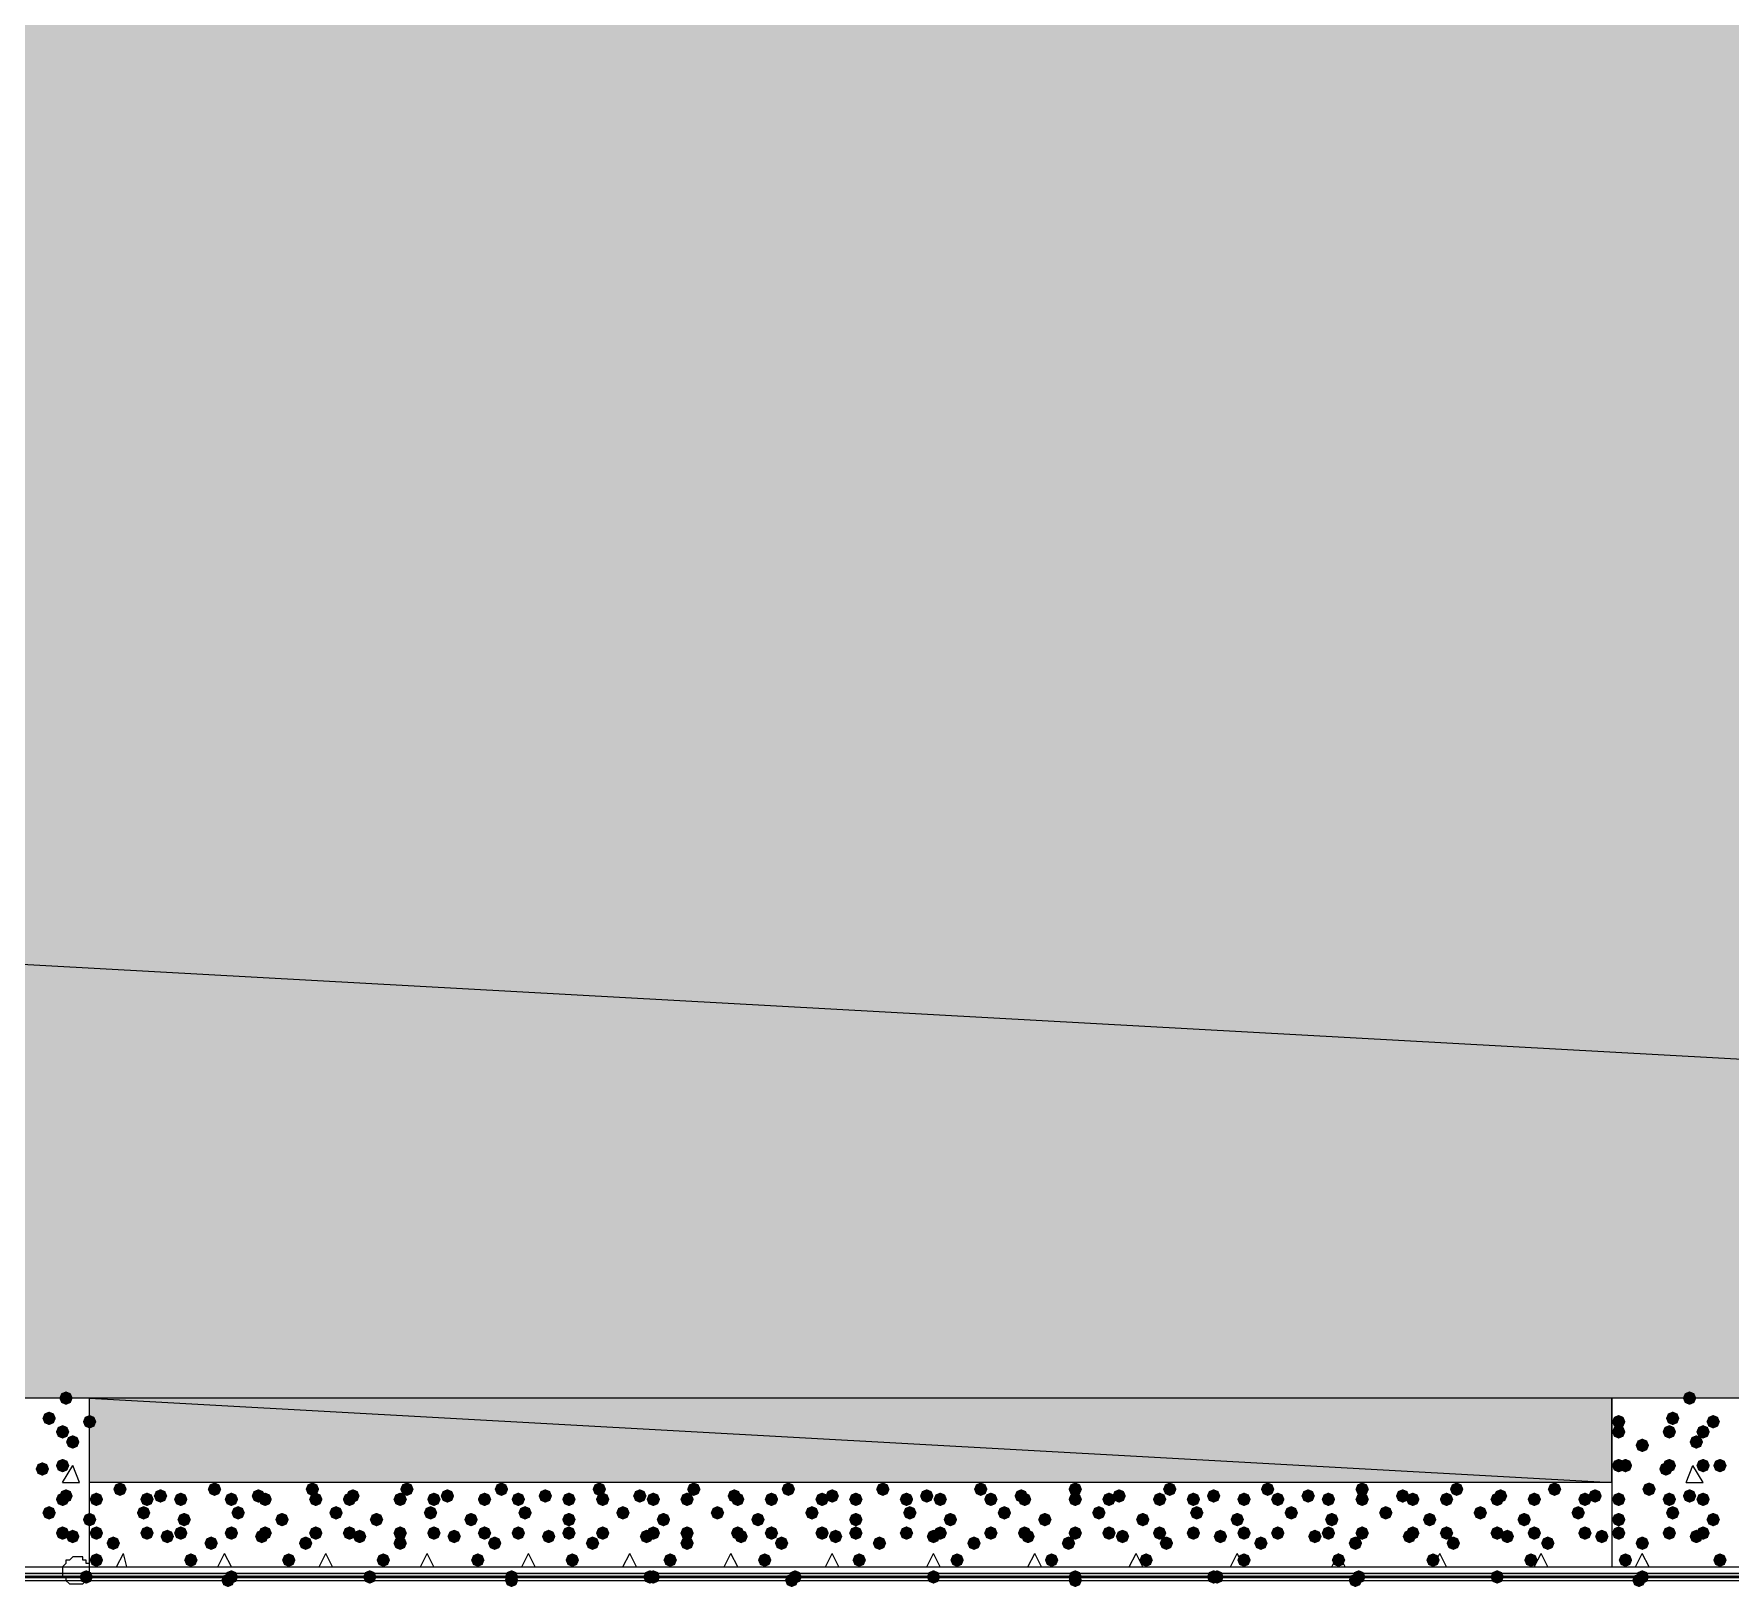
# Model space of a CAD drawing. Header units: millimetres. Extents: x 0 to 420, y 0 to 297.
# Drawn here: x 280.01 to 301.29, y 99.99 to 119.48 of the extents above; entities that cross this region are included whole.
import ezdxf

# ---------------------------------------------------------------- set-up
doc = ezdxf.new("R2010")
doc.units = ezdxf.units.MM
doc.layers.get('0').update_dxf_attribs({"linetype": 'CONTINUOUS'})

msp = doc.modelspace()

# ---------------------------------------------------------------- hatches: boundary and pattern name
at = {"true_color": 0x000008}
h = msp.add_hatch(color=0, dxfattribs=at)
h.paths.add_polyline_path([(378.544667, 121.454333), (32.469667, 121.454333), (378.544667, 102.362)], flags=0)
h.paths.add_polyline_path([(32.469667, 121.454333), (378.544667, 102.362), (32.469667, 102.362)], flags=0)
at = {"true_color": 0x000007}
for points in [[(280.500667, 102.362), (280.475796, 102.302204), (280.416, 102.277333), (280.356204, 102.302204), (280.331333, 102.362), (280.356204, 102.421796), (280.416, 102.446667), (280.475796, 102.421796)], [(300.863, 102.362), (300.838129, 102.302204), (300.778333, 102.277333), (300.718538, 102.302204), (300.693667, 102.362), (300.718537, 102.421796), (300.778333, 102.446667), (300.838129, 102.421796)], [(280.289, 102.108), (280.264129, 102.048204), (280.204333, 102.023333), (280.144538, 102.048204), (280.119667, 102.108), (280.144537, 102.167796), (280.204333, 102.192667), (280.264129, 102.167796)], [(280.797, 102.065667), (280.772129, 102.005871), (280.712333, 101.981), (280.652537, 102.005871), (280.627667, 102.065667), (280.652537, 102.125462), (280.712333, 102.150333), (280.772129, 102.125463)], [(299.974, 102.065667), (299.949129, 102.005871), (299.889333, 101.981), (299.829538, 102.005871), (299.804667, 102.065667), (299.829537, 102.125462), (299.889333, 102.150333), (299.949129, 102.125463)], [(300.651333, 102.108), (300.626463, 102.048204), (300.566667, 102.023333), (300.506871, 102.048204), (300.482, 102.108), (300.506871, 102.167796), (300.566667, 102.192667), (300.626462, 102.167796)], [(301.159333, 102.065667), (301.134462, 102.005871), (301.074667, 101.981), (301.014871, 102.005871), (300.99, 102.065667), (301.014871, 102.125462), (301.074667, 102.150333), (301.134462, 102.125463)], [(280.458333, 101.938667), (280.433463, 101.878871), (280.373667, 101.854), (280.313871, 101.878871), (280.289, 101.938667), (280.313871, 101.998462), (280.373667, 102.023333), (280.433462, 101.998463)], [(280.585333, 101.811667), (280.560462, 101.751871), (280.500667, 101.727), (280.440871, 101.751871), (280.416, 101.811667), (280.440871, 101.871462), (280.500667, 101.896333), (280.560462, 101.871463)], [(299.974, 101.938667), (299.949129, 101.878871), (299.889333, 101.854), (299.829538, 101.878871), (299.804667, 101.938667), (299.829537, 101.998462), (299.889333, 102.023333), (299.949129, 101.998463)], [(300.609, 101.938667), (300.584129, 101.878871), (300.524333, 101.854), (300.464538, 101.878871), (300.439667, 101.938667), (300.464537, 101.998462), (300.524333, 102.023333), (300.584129, 101.998463)], [(300.947667, 101.811667), (300.922796, 101.751871), (300.863, 101.727), (300.803204, 101.751871), (300.778333, 101.811667), (300.803204, 101.871462), (300.863, 101.896333), (300.922796, 101.871463)], [(301.032333, 101.938667), (301.007462, 101.878871), (300.947667, 101.854), (300.887871, 101.878871), (300.863, 101.938667), (300.887871, 101.998462), (300.947667, 102.023333), (301.007462, 101.998463)], [(300.270333, 101.769333), (300.245463, 101.709537), (300.185667, 101.684667), (300.125871, 101.709537), (300.101, 101.769333), (300.125871, 101.829129), (300.185667, 101.854), (300.245462, 101.829129)], [(280.204333, 101.473), (280.179463, 101.413204), (280.119667, 101.388333), (280.059871, 101.413204), (280.035, 101.473), (280.059871, 101.532796), (280.119667, 101.557667), (280.179462, 101.532796)], [(280.458333, 101.515333), (280.433463, 101.455537), (280.373667, 101.430667), (280.313871, 101.455537), (280.289, 101.515333), (280.313871, 101.575129), (280.373667, 101.6), (280.433462, 101.575129)], [(299.974, 101.515333), (299.949129, 101.455537), (299.889333, 101.430667), (299.829538, 101.455537), (299.804667, 101.515333), (299.829537, 101.575129), (299.889333, 101.6), (299.949129, 101.575129)], [(300.058667, 101.515333), (300.033796, 101.455537), (299.974, 101.430667), (299.914204, 101.455537), (299.889333, 101.515333), (299.914204, 101.575129), (299.974, 101.6), (300.033796, 101.575129)], [(300.566667, 101.473), (300.541796, 101.413204), (300.482, 101.388333), (300.422204, 101.413204), (300.397333, 101.473), (300.422204, 101.532796), (300.482, 101.557667), (300.541796, 101.532796)], [(300.609, 101.515333), (300.584129, 101.455537), (300.524333, 101.430667), (300.464538, 101.455537), (300.439667, 101.515333), (300.464537, 101.575129), (300.524333, 101.6), (300.584129, 101.575129)], [(301.032333, 101.515333), (301.007462, 101.455537), (300.947667, 101.430667), (300.887871, 101.455537), (300.863, 101.515333), (300.887871, 101.575129), (300.947667, 101.6), (301.007462, 101.575129)], [(301.244, 101.515333), (301.219129, 101.455537), (301.159333, 101.430667), (301.099538, 101.455537), (301.074667, 101.515333), (301.099537, 101.575129), (301.159333, 101.6), (301.219129, 101.575129)], [(300.355, 101.219), (300.330129, 101.159204), (300.270333, 101.134333), (300.210537, 101.159204), (300.185667, 101.219), (300.210537, 101.278796), (300.270333, 101.303667), (300.330129, 101.278796)], [(280.458333, 101.092), (280.433463, 101.032204), (280.373667, 101.007333), (280.313871, 101.032204), (280.289, 101.092), (280.313871, 101.151796), (280.373667, 101.176667), (280.433462, 101.151796)], [(280.500667, 101.134333), (280.475796, 101.074537), (280.416, 101.049667), (280.356204, 101.074537), (280.331333, 101.134333), (280.356204, 101.194129), (280.416, 101.219), (280.475796, 101.194129)], [(299.974, 101.092), (299.949129, 101.032204), (299.889333, 101.007333), (299.829538, 101.032204), (299.804667, 101.092), (299.829537, 101.151796), (299.889333, 101.176667), (299.949129, 101.151796)], [(300.609, 101.092), (300.584129, 101.032204), (300.524333, 101.007333), (300.464538, 101.032204), (300.439667, 101.092), (300.464537, 101.151796), (300.524333, 101.176667), (300.584129, 101.151796)], [(300.863, 101.134333), (300.838129, 101.074537), (300.778333, 101.049667), (300.718538, 101.074537), (300.693667, 101.134333), (300.718537, 101.194129), (300.778333, 101.219), (300.838129, 101.194129)], [(301.032333, 101.092), (301.007462, 101.032204), (300.947667, 101.007333), (300.887871, 101.032204), (300.863, 101.092), (300.887871, 101.151796), (300.947667, 101.176667), (301.007462, 101.151796)], [(280.289, 100.922667), (280.264129, 100.862871), (280.204333, 100.838), (280.144538, 100.862871), (280.119667, 100.922667), (280.144537, 100.982462), (280.204333, 101.007333), (280.264129, 100.982463)], [(280.797, 100.838), (280.772129, 100.778204), (280.712333, 100.753333), (280.652537, 100.778204), (280.627667, 100.838), (280.652537, 100.897796), (280.712333, 100.922667), (280.772129, 100.897796)], [(299.974, 100.838), (299.949129, 100.778204), (299.889333, 100.753333), (299.829538, 100.778204), (299.804667, 100.838), (299.829537, 100.897796), (299.889333, 100.922667), (299.949129, 100.897796)], [(300.651333, 100.922667), (300.626463, 100.862871), (300.566667, 100.838), (300.506871, 100.862871), (300.482, 100.922667), (300.506871, 100.982462), (300.566667, 101.007333), (300.626462, 100.982463)], [(301.159333, 100.838), (301.134462, 100.778204), (301.074667, 100.753333), (301.014871, 100.778204), (300.99, 100.838), (301.014871, 100.897796), (301.074667, 100.922667), (301.134462, 100.897796)], [(280.458333, 100.668667), (280.433463, 100.608871), (280.373667, 100.584), (280.313871, 100.608871), (280.289, 100.668667), (280.313871, 100.728462), (280.373667, 100.753333), (280.433462, 100.728463)], [(280.585333, 100.626333), (280.560462, 100.566537), (280.500667, 100.541667), (280.440871, 100.566537), (280.416, 100.626333), (280.440871, 100.686129), (280.500667, 100.711), (280.560462, 100.686129)], [(299.974, 100.668667), (299.949129, 100.608871), (299.889333, 100.584), (299.829538, 100.608871), (299.804667, 100.668667), (299.829537, 100.728462), (299.889333, 100.753333), (299.949129, 100.728463)], [(300.270333, 100.541667), (300.245463, 100.481871), (300.185667, 100.457), (300.125871, 100.481871), (300.101, 100.541667), (300.125871, 100.601462), (300.185667, 100.626333), (300.245462, 100.601463)], [(300.609, 100.668667), (300.584129, 100.608871), (300.524333, 100.584), (300.464538, 100.608871), (300.439667, 100.668667), (300.464537, 100.728462), (300.524333, 100.753333), (300.584129, 100.728463)], [(300.947667, 100.626333), (300.922796, 100.566537), (300.863, 100.541667), (300.803204, 100.566537), (300.778333, 100.626333), (300.803204, 100.686129), (300.863, 100.711), (300.922796, 100.686129)], [(301.032333, 100.668667), (301.007462, 100.608871), (300.947667, 100.584), (300.887871, 100.608871), (300.863, 100.668667), (300.887871, 100.728462), (300.947667, 100.753333), (301.007462, 100.728463)], [(300.058667, 100.33), (300.033796, 100.270204), (299.974, 100.245333), (299.914204, 100.270204), (299.889333, 100.33), (299.914204, 100.389796), (299.974, 100.414667), (300.033796, 100.389796)], [(301.244, 100.33), (301.219129, 100.270204), (301.159333, 100.245333), (301.099538, 100.270204), (301.074667, 100.33), (301.099537, 100.389796), (301.159333, 100.414667), (301.219129, 100.389796)]]:
    msp.add_hatch(color=0, dxfattribs=at).paths.add_polyline_path(points, flags=0)
at = {"true_color": 0x000008}
h = msp.add_hatch(color=0, dxfattribs=at)
h.paths.add_polyline_path([(299.804667, 102.362), (280.712333, 102.362), (299.804667, 101.303667)], flags=0)
h.paths.add_polyline_path([(280.712333, 102.362), (299.804667, 101.303667), (280.712333, 101.303667)], flags=0)
for points in [[(281.178, 101.219), (281.153129, 101.159204), (281.093333, 101.134333), (281.033537, 101.159204), (281.008667, 101.219), (281.033537, 101.278796), (281.093333, 101.303667), (281.153129, 101.278796)], [(282.363333, 101.219), (282.338462, 101.159204), (282.278667, 101.134333), (282.218871, 101.159204), (282.194, 101.219), (282.218871, 101.278796), (282.278667, 101.303667), (282.338462, 101.278796)], [(283.591, 101.219), (283.566129, 101.159204), (283.506333, 101.134333), (283.446537, 101.159204), (283.421667, 101.219), (283.446537, 101.278796), (283.506333, 101.303667), (283.566129, 101.278796)], [(284.776333, 101.219), (284.751463, 101.159204), (284.691667, 101.134333), (284.631871, 101.159204), (284.607, 101.219), (284.631871, 101.278796), (284.691667, 101.303667), (284.751462, 101.278796)], [(285.961667, 101.219), (285.936796, 101.159204), (285.877, 101.134333), (285.817204, 101.159204), (285.792333, 101.219), (285.817204, 101.278796), (285.877, 101.303667), (285.936796, 101.278796)], [(287.189333, 101.219), (287.164462, 101.159204), (287.104667, 101.134333), (287.044871, 101.159204), (287.02, 101.219), (287.044871, 101.278796), (287.104667, 101.303667), (287.164462, 101.278796)], [(288.374667, 101.219), (288.349796, 101.159204), (288.29, 101.134333), (288.230204, 101.159204), (288.205333, 101.219), (288.230204, 101.278796), (288.29, 101.303667), (288.349796, 101.278796)], [(289.56, 101.219), (289.535129, 101.159204), (289.475333, 101.134333), (289.415538, 101.159204), (289.390667, 101.219), (289.415537, 101.278796), (289.475333, 101.303667), (289.535129, 101.278796)], [(290.745333, 101.219), (290.720463, 101.159204), (290.660667, 101.134333), (290.600871, 101.159204), (290.576, 101.219), (290.600871, 101.278796), (290.660667, 101.303667), (290.720462, 101.278796)], [(291.973, 101.219), (291.948129, 101.159204), (291.888333, 101.134333), (291.828538, 101.159204), (291.803667, 101.219), (291.828537, 101.278796), (291.888333, 101.303667), (291.948129, 101.278796)], [(293.158333, 101.219), (293.133462, 101.159204), (293.073667, 101.134333), (293.013871, 101.159204), (292.989, 101.219), (293.013871, 101.278796), (293.073667, 101.303667), (293.133462, 101.278796)], [(294.343667, 101.219), (294.318796, 101.159204), (294.259, 101.134333), (294.199204, 101.159204), (294.174333, 101.219), (294.199204, 101.278796), (294.259, 101.303667), (294.318796, 101.278796)], [(295.571333, 101.219), (295.546462, 101.159204), (295.486667, 101.134333), (295.426871, 101.159204), (295.402, 101.219), (295.426871, 101.278796), (295.486667, 101.303667), (295.546462, 101.278796)], [(296.756667, 101.219), (296.731796, 101.159204), (296.672, 101.134333), (296.612204, 101.159204), (296.587333, 101.219), (296.612204, 101.278796), (296.672, 101.303667), (296.731796, 101.278796)], [(297.942, 101.219), (297.917129, 101.159204), (297.857333, 101.134333), (297.797537, 101.159204), (297.772667, 101.219), (297.797537, 101.278796), (297.857333, 101.303667), (297.917129, 101.278796)], [(299.169667, 101.219), (299.144796, 101.159204), (299.085, 101.134333), (299.025204, 101.159204), (299.000333, 101.219), (299.025204, 101.278796), (299.085, 101.303667), (299.144796, 101.278796)], [(280.881667, 101.092), (280.856796, 101.032204), (280.797, 101.007333), (280.737204, 101.032204), (280.712333, 101.092), (280.737204, 101.151796), (280.797, 101.176667), (280.856796, 101.151796)], [(281.516667, 101.092), (281.491796, 101.032204), (281.432, 101.007333), (281.372204, 101.032204), (281.347333, 101.092), (281.372204, 101.151796), (281.432, 101.176667), (281.491796, 101.151796)], [(281.686, 101.134333), (281.661129, 101.074537), (281.601333, 101.049667), (281.541538, 101.074537), (281.516667, 101.134333), (281.541537, 101.194129), (281.601333, 101.219), (281.661129, 101.194129)], [(281.94, 101.092), (281.915129, 101.032204), (281.855333, 101.007333), (281.795538, 101.032204), (281.770667, 101.092), (281.795537, 101.151796), (281.855333, 101.176667), (281.915129, 101.151796)], [(282.575, 101.092), (282.550129, 101.032204), (282.490333, 101.007333), (282.430538, 101.032204), (282.405667, 101.092), (282.430537, 101.151796), (282.490333, 101.176667), (282.550129, 101.151796)], [(282.913667, 101.134333), (282.888796, 101.074537), (282.829, 101.049667), (282.769204, 101.074537), (282.744333, 101.134333), (282.769204, 101.194129), (282.829, 101.219), (282.888796, 101.194129)], [(282.998333, 101.092), (282.973462, 101.032204), (282.913667, 101.007333), (282.853871, 101.032204), (282.829, 101.092), (282.853871, 101.151796), (282.913667, 101.176667), (282.973462, 101.151796)], [(283.633333, 101.092), (283.608462, 101.032204), (283.548667, 101.007333), (283.488871, 101.032204), (283.464, 101.092), (283.488871, 101.151796), (283.548667, 101.176667), (283.608462, 101.151796)], [(284.056667, 101.092), (284.031796, 101.032204), (283.972, 101.007333), (283.912204, 101.032204), (283.887333, 101.092), (283.912204, 101.151796), (283.972, 101.176667), (284.031796, 101.151796)], [(284.099, 101.134333), (284.074129, 101.074537), (284.014333, 101.049667), (283.954538, 101.074537), (283.929667, 101.134333), (283.954537, 101.194129), (284.014333, 101.219), (284.074129, 101.194129)], [(284.691667, 101.092), (284.666796, 101.032204), (284.607, 101.007333), (284.547204, 101.032204), (284.522333, 101.092), (284.547204, 101.151796), (284.607, 101.176667), (284.666796, 101.151796)], [(285.115, 101.092), (285.090129, 101.032204), (285.030333, 101.007333), (284.970537, 101.032204), (284.945667, 101.092), (284.970537, 101.151796), (285.030333, 101.176667), (285.090129, 101.151796)], [(285.284333, 101.134333), (285.259462, 101.074537), (285.199667, 101.049667), (285.139871, 101.074537), (285.115, 101.134333), (285.139871, 101.194129), (285.199667, 101.219), (285.259462, 101.194129)], [(285.75, 101.092), (285.725129, 101.032204), (285.665333, 101.007333), (285.605537, 101.032204), (285.580667, 101.092), (285.605537, 101.151796), (285.665333, 101.176667), (285.725129, 101.151796)], [(286.173333, 101.092), (286.148462, 101.032204), (286.088667, 101.007333), (286.028871, 101.032204), (286.004, 101.092), (286.028871, 101.151796), (286.088667, 101.176667), (286.148462, 101.151796)], [(286.512, 101.134333), (286.487129, 101.074537), (286.427333, 101.049667), (286.367538, 101.074537), (286.342667, 101.134333), (286.367537, 101.194129), (286.427333, 101.219), (286.487129, 101.194129)], [(286.808333, 101.092), (286.783462, 101.032204), (286.723667, 101.007333), (286.663871, 101.032204), (286.639, 101.092), (286.663871, 101.151796), (286.723667, 101.176667), (286.783462, 101.151796)], [(287.231667, 101.092), (287.206796, 101.032204), (287.147, 101.007333), (287.087204, 101.032204), (287.062333, 101.092), (287.087204, 101.151796), (287.147, 101.176667), (287.206796, 101.151796)], [(287.697333, 101.134333), (287.672462, 101.074537), (287.612667, 101.049667), (287.552871, 101.074537), (287.528, 101.134333), (287.552871, 101.194129), (287.612667, 101.219), (287.672462, 101.194129)], [(287.866667, 101.092), (287.841796, 101.032204), (287.782, 101.007333), (287.722204, 101.032204), (287.697333, 101.092), (287.722204, 101.151796), (287.782, 101.176667), (287.841796, 101.151796)], [(288.29, 101.092), (288.265129, 101.032204), (288.205333, 101.007333), (288.145538, 101.032204), (288.120667, 101.092), (288.145537, 101.151796), (288.205333, 101.176667), (288.265129, 101.151796)], [(288.882667, 101.134333), (288.857796, 101.074537), (288.798, 101.049667), (288.738204, 101.074537), (288.713333, 101.134333), (288.738204, 101.194129), (288.798, 101.219), (288.857796, 101.194129)], [(288.925, 101.092), (288.900129, 101.032204), (288.840333, 101.007333), (288.780538, 101.032204), (288.755667, 101.092), (288.780537, 101.151796), (288.840333, 101.176667), (288.900129, 101.151796)], [(289.348333, 101.092), (289.323463, 101.032204), (289.263667, 101.007333), (289.203871, 101.032204), (289.179, 101.092), (289.203871, 101.151796), (289.263667, 101.176667), (289.323462, 101.151796)], [(289.983333, 101.092), (289.958463, 101.032204), (289.898667, 101.007333), (289.838871, 101.032204), (289.814, 101.092), (289.838871, 101.151796), (289.898667, 101.176667), (289.958462, 101.151796)], [(290.110333, 101.134333), (290.085463, 101.074537), (290.025667, 101.049667), (289.965871, 101.074537), (289.941, 101.134333), (289.965871, 101.194129), (290.025667, 101.219), (290.085462, 101.194129)], [(290.406667, 101.092), (290.381796, 101.032204), (290.322, 101.007333), (290.262204, 101.032204), (290.237333, 101.092), (290.262204, 101.151796), (290.322, 101.176667), (290.381796, 101.151796)], [(291.041667, 101.092), (291.016796, 101.032204), (290.957, 101.007333), (290.897204, 101.032204), (290.872333, 101.092), (290.897204, 101.151796), (290.957, 101.176667), (291.016796, 101.151796)], [(291.295667, 101.134333), (291.270796, 101.074537), (291.211, 101.049667), (291.151204, 101.074537), (291.126333, 101.134333), (291.151204, 101.194129), (291.211, 101.219), (291.270796, 101.194129)], [(291.465, 101.092), (291.440129, 101.032204), (291.380333, 101.007333), (291.320538, 101.032204), (291.295667, 101.092), (291.320537, 101.151796), (291.380333, 101.176667), (291.440129, 101.151796)], [(292.1, 101.092), (292.075129, 101.032204), (292.015333, 101.007333), (291.955537, 101.032204), (291.930667, 101.092), (291.955537, 101.151796), (292.015333, 101.176667), (292.075129, 101.151796)], [(292.481, 101.134333), (292.456129, 101.074537), (292.396333, 101.049667), (292.336537, 101.074537), (292.311667, 101.134333), (292.336537, 101.194129), (292.396333, 101.219), (292.456129, 101.194129)], [(292.523333, 101.092), (292.498462, 101.032204), (292.438667, 101.007333), (292.378871, 101.032204), (292.354, 101.092), (292.378871, 101.151796), (292.438667, 101.176667), (292.498462, 101.151796)], [(293.158333, 101.092), (293.133462, 101.032204), (293.073667, 101.007333), (293.013871, 101.032204), (292.989, 101.092), (293.013871, 101.151796), (293.073667, 101.176667), (293.133462, 101.151796)], [(293.581667, 101.092), (293.556796, 101.032204), (293.497, 101.007333), (293.437204, 101.032204), (293.412333, 101.092), (293.437204, 101.151796), (293.497, 101.176667), (293.556796, 101.151796)], [(293.708667, 101.134333), (293.683796, 101.074537), (293.624, 101.049667), (293.564204, 101.074537), (293.539333, 101.134333), (293.564204, 101.194129), (293.624, 101.219), (293.683796, 101.194129)], [(294.216667, 101.092), (294.191796, 101.032204), (294.132, 101.007333), (294.072204, 101.032204), (294.047333, 101.092), (294.072204, 101.151796), (294.132, 101.176667), (294.191796, 101.151796)], [(294.64, 101.092), (294.615129, 101.032204), (294.555333, 101.007333), (294.495538, 101.032204), (294.470667, 101.092), (294.495537, 101.151796), (294.555333, 101.176667), (294.615129, 101.151796)], [(294.894, 101.134333), (294.869129, 101.074537), (294.809333, 101.049667), (294.749537, 101.074537), (294.724667, 101.134333), (294.749537, 101.194129), (294.809333, 101.219), (294.869129, 101.194129)], [(295.275, 101.092), (295.250129, 101.032204), (295.190333, 101.007333), (295.130538, 101.032204), (295.105667, 101.092), (295.130537, 101.151796), (295.190333, 101.176667), (295.250129, 101.151796)], [(295.698333, 101.092), (295.673463, 101.032204), (295.613667, 101.007333), (295.553871, 101.032204), (295.529, 101.092), (295.553871, 101.151796), (295.613667, 101.176667), (295.673462, 101.151796)], [(296.079333, 101.134333), (296.054463, 101.074537), (295.994667, 101.049667), (295.934871, 101.074537), (295.91, 101.134333), (295.934871, 101.194129), (295.994667, 101.219), (296.054462, 101.194129)], [(296.333333, 101.092), (296.308463, 101.032204), (296.248667, 101.007333), (296.188871, 101.032204), (296.164, 101.092), (296.188871, 101.151796), (296.248667, 101.176667), (296.308462, 101.151796)], [(296.756667, 101.092), (296.731796, 101.032204), (296.672, 101.007333), (296.612204, 101.032204), (296.587333, 101.092), (296.612204, 101.151796), (296.672, 101.176667), (296.731796, 101.151796)], [(297.264667, 101.134333), (297.239796, 101.074537), (297.18, 101.049667), (297.120204, 101.074537), (297.095333, 101.134333), (297.120204, 101.194129), (297.18, 101.219), (297.239796, 101.194129)], [(297.391667, 101.092), (297.366796, 101.032204), (297.307, 101.007333), (297.247204, 101.032204), (297.222333, 101.092), (297.247204, 101.151796), (297.307, 101.176667), (297.366796, 101.151796)], [(297.815, 101.092), (297.790129, 101.032204), (297.730333, 101.007333), (297.670538, 101.032204), (297.645667, 101.092), (297.670537, 101.151796), (297.730333, 101.176667), (297.790129, 101.151796)], [(298.45, 101.092), (298.425129, 101.032204), (298.365333, 101.007333), (298.305538, 101.032204), (298.280667, 101.092), (298.305537, 101.151796), (298.365333, 101.176667), (298.425129, 101.151796)], [(298.492333, 101.134333), (298.467462, 101.074537), (298.407667, 101.049667), (298.347871, 101.074537), (298.323, 101.134333), (298.347871, 101.194129), (298.407667, 101.219), (298.467462, 101.194129)], [(298.915667, 101.092), (298.890796, 101.032204), (298.831, 101.007333), (298.771204, 101.032204), (298.746333, 101.092), (298.771204, 101.151796), (298.831, 101.176667), (298.890796, 101.151796)], [(299.550667, 101.092), (299.525796, 101.032204), (299.466, 101.007333), (299.406204, 101.032204), (299.381333, 101.092), (299.406204, 101.151796), (299.466, 101.176667), (299.525796, 101.151796)], [(299.677667, 101.134333), (299.652796, 101.074537), (299.593, 101.049667), (299.533204, 101.074537), (299.508333, 101.134333), (299.533204, 101.194129), (299.593, 101.219), (299.652796, 101.194129)], [(281.474333, 100.922667), (281.449462, 100.862871), (281.389667, 100.838), (281.329871, 100.862871), (281.305, 100.922667), (281.329871, 100.982462), (281.389667, 101.007333), (281.449462, 100.982463)], [(281.982333, 100.838), (281.957463, 100.778204), (281.897667, 100.753333), (281.837871, 100.778204), (281.813, 100.838), (281.837871, 100.897796), (281.897667, 100.922667), (281.957462, 100.897796)], [(282.659667, 100.922667), (282.634796, 100.862871), (282.575, 100.838), (282.515204, 100.862871), (282.490333, 100.922667), (282.515204, 100.982462), (282.575, 101.007333), (282.634796, 100.982463)], [(283.21, 100.838), (283.185129, 100.778204), (283.125333, 100.753333), (283.065538, 100.778204), (283.040667, 100.838), (283.065537, 100.897796), (283.125333, 100.922667), (283.185129, 100.897796)], [(283.887333, 100.922667), (283.862462, 100.862871), (283.802667, 100.838), (283.742871, 100.862871), (283.718, 100.922667), (283.742871, 100.982462), (283.802667, 101.007333), (283.862462, 100.982463)], [(284.395333, 100.838), (284.370463, 100.778204), (284.310667, 100.753333), (284.250871, 100.778204), (284.226, 100.838), (284.250871, 100.897796), (284.310667, 100.922667), (284.370462, 100.897796)], [(285.072667, 100.922667), (285.047796, 100.862871), (284.988, 100.838), (284.928204, 100.862871), (284.903333, 100.922667), (284.928204, 100.982462), (284.988, 101.007333), (285.047796, 100.982463)], [(285.580667, 100.838), (285.555796, 100.778204), (285.496, 100.753333), (285.436204, 100.778204), (285.411333, 100.838), (285.436204, 100.897796), (285.496, 100.922667), (285.555796, 100.897796)], [(286.258, 100.922667), (286.233129, 100.862871), (286.173333, 100.838), (286.113538, 100.862871), (286.088667, 100.922667), (286.113537, 100.982462), (286.173333, 101.007333), (286.233129, 100.982463)], [(286.808333, 100.838), (286.783462, 100.778204), (286.723667, 100.753333), (286.663871, 100.778204), (286.639, 100.838), (286.663871, 100.897796), (286.723667, 100.922667), (286.783462, 100.897796)], [(287.485667, 100.922667), (287.460796, 100.862871), (287.401, 100.838), (287.341204, 100.862871), (287.316333, 100.922667), (287.341204, 100.982462), (287.401, 101.007333), (287.460796, 100.982463)], [(287.993667, 100.838), (287.968796, 100.778204), (287.909, 100.753333), (287.849204, 100.778204), (287.824333, 100.838), (287.849204, 100.897796), (287.909, 100.922667), (287.968796, 100.897796)], [(288.671, 100.922667), (288.646129, 100.862871), (288.586333, 100.838), (288.526538, 100.862871), (288.501667, 100.922667), (288.526537, 100.982462), (288.586333, 101.007333), (288.646129, 100.982463)], [(289.179, 100.838), (289.154129, 100.778204), (289.094333, 100.753333), (289.034537, 100.778204), (289.009667, 100.838), (289.034537, 100.897796), (289.094333, 100.922667), (289.154129, 100.897796)], [(289.856333, 100.922667), (289.831462, 100.862871), (289.771667, 100.838), (289.711871, 100.862871), (289.687, 100.922667), (289.711871, 100.982462), (289.771667, 101.007333), (289.831462, 100.982463)], [(290.406667, 100.838), (290.381796, 100.778204), (290.322, 100.753333), (290.262204, 100.778204), (290.237333, 100.838), (290.262204, 100.897796), (290.322, 100.922667), (290.381796, 100.897796)], [(291.084, 100.922667), (291.059129, 100.862871), (290.999333, 100.838), (290.939537, 100.862871), (290.914667, 100.922667), (290.939537, 100.982462), (290.999333, 101.007333), (291.059129, 100.982463)], [(291.592, 100.838), (291.567129, 100.778204), (291.507333, 100.753333), (291.447538, 100.778204), (291.422667, 100.838), (291.447537, 100.897796), (291.507333, 100.922667), (291.567129, 100.897796)], [(292.269333, 100.922667), (292.244462, 100.862871), (292.184667, 100.838), (292.124871, 100.862871), (292.1, 100.922667), (292.124871, 100.982462), (292.184667, 101.007333), (292.244462, 100.982463)], [(292.777333, 100.838), (292.752462, 100.778204), (292.692667, 100.753333), (292.632871, 100.778204), (292.608, 100.838), (292.632871, 100.897796), (292.692667, 100.922667), (292.752462, 100.897796)], [(293.454667, 100.922667), (293.429796, 100.862871), (293.37, 100.838), (293.310204, 100.862871), (293.285333, 100.922667), (293.310204, 100.982462), (293.37, 101.007333), (293.429796, 100.982463)], [(294.005, 100.838), (293.980129, 100.778204), (293.920333, 100.753333), (293.860537, 100.778204), (293.835667, 100.838), (293.860537, 100.897796), (293.920333, 100.922667), (293.980129, 100.897796)], [(294.682333, 100.922667), (294.657462, 100.862871), (294.597667, 100.838), (294.537871, 100.862871), (294.513, 100.922667), (294.537871, 100.982462), (294.597667, 101.007333), (294.657462, 100.982463)], [(295.190333, 100.838), (295.165462, 100.778204), (295.105667, 100.753333), (295.045871, 100.778204), (295.021, 100.838), (295.045871, 100.897796), (295.105667, 100.922667), (295.165462, 100.897796)], [(295.867667, 100.922667), (295.842796, 100.862871), (295.783, 100.838), (295.723204, 100.862871), (295.698333, 100.922667), (295.723204, 100.982462), (295.783, 101.007333), (295.842796, 100.982463)], [(296.375667, 100.838), (296.350796, 100.778204), (296.291, 100.753333), (296.231204, 100.778204), (296.206333, 100.838), (296.231204, 100.897796), (296.291, 100.922667), (296.350796, 100.897796)], [(297.053, 100.922667), (297.028129, 100.862871), (296.968333, 100.838), (296.908537, 100.862871), (296.883667, 100.922667), (296.908537, 100.982462), (296.968333, 101.007333), (297.028129, 100.982463)], [(297.603333, 100.838), (297.578463, 100.778204), (297.518667, 100.753333), (297.458871, 100.778204), (297.434, 100.838), (297.458871, 100.897796), (297.518667, 100.922667), (297.578462, 100.897796)], [(298.238333, 100.922667), (298.213462, 100.862871), (298.153667, 100.838), (298.093871, 100.862871), (298.069, 100.922667), (298.093871, 100.982462), (298.153667, 101.007333), (298.213462, 100.982463)], [(298.788667, 100.838), (298.763796, 100.778204), (298.704, 100.753333), (298.644204, 100.778204), (298.619333, 100.838), (298.644204, 100.897796), (298.704, 100.922667), (298.763796, 100.897796)], [(299.466, 100.922667), (299.441129, 100.862871), (299.381333, 100.838), (299.321537, 100.862871), (299.296667, 100.922667), (299.321537, 100.982462), (299.381333, 101.007333), (299.441129, 100.982463)], [(280.881667, 100.668667), (280.856796, 100.608871), (280.797, 100.584), (280.737204, 100.608871), (280.712333, 100.668667), (280.737204, 100.728462), (280.797, 100.753333), (280.856796, 100.728463)], [(281.093333, 100.541667), (281.068463, 100.481871), (281.008667, 100.457), (280.948871, 100.481871), (280.924, 100.541667), (280.948871, 100.601462), (281.008667, 100.626333), (281.068462, 100.601463)], [(281.516667, 100.668667), (281.491796, 100.608871), (281.432, 100.584), (281.372204, 100.608871), (281.347333, 100.668667), (281.372204, 100.728462), (281.432, 100.753333), (281.491796, 100.728463)], [(281.770667, 100.626333), (281.745796, 100.566537), (281.686, 100.541667), (281.626204, 100.566537), (281.601333, 100.626333), (281.626204, 100.686129), (281.686, 100.711), (281.745796, 100.686129)], [(281.94, 100.668667), (281.915129, 100.608871), (281.855333, 100.584), (281.795538, 100.608871), (281.770667, 100.668667), (281.795537, 100.728462), (281.855333, 100.753333), (281.915129, 100.728463)], [(282.321, 100.541667), (282.296129, 100.481871), (282.236333, 100.457), (282.176537, 100.481871), (282.151667, 100.541667), (282.176537, 100.601462), (282.236333, 100.626333), (282.296129, 100.601463)], [(282.575, 100.668667), (282.550129, 100.608871), (282.490333, 100.584), (282.430538, 100.608871), (282.405667, 100.668667), (282.430537, 100.728462), (282.490333, 100.753333), (282.550129, 100.728463)], [(282.956, 100.626333), (282.931129, 100.566537), (282.871333, 100.541667), (282.811537, 100.566537), (282.786667, 100.626333), (282.811537, 100.686129), (282.871333, 100.711), (282.931129, 100.686129)], [(282.998333, 100.668667), (282.973462, 100.608871), (282.913667, 100.584), (282.853871, 100.608871), (282.829, 100.668667), (282.853871, 100.728462), (282.913667, 100.753333), (282.973462, 100.728463)], [(283.506333, 100.541667), (283.481462, 100.481871), (283.421667, 100.457), (283.361871, 100.481871), (283.337, 100.541667), (283.361871, 100.601462), (283.421667, 100.626333), (283.481462, 100.601463)], [(283.633333, 100.668667), (283.608462, 100.608871), (283.548667, 100.584), (283.488871, 100.608871), (283.464, 100.668667), (283.488871, 100.728462), (283.548667, 100.753333), (283.608462, 100.728463)], [(284.056667, 100.668667), (284.031796, 100.608871), (283.972, 100.584), (283.912204, 100.608871), (283.887333, 100.668667), (283.912204, 100.728462), (283.972, 100.753333), (284.031796, 100.728463)], [(284.183667, 100.626333), (284.158796, 100.566537), (284.099, 100.541667), (284.039204, 100.566537), (284.014333, 100.626333), (284.039204, 100.686129), (284.099, 100.711), (284.158796, 100.686129)], [(284.691667, 100.668667), (284.666796, 100.608871), (284.607, 100.584), (284.547204, 100.608871), (284.522333, 100.668667), (284.547204, 100.728462), (284.607, 100.753333), (284.666796, 100.728463)], [(284.691667, 100.541667), (284.666796, 100.481871), (284.607, 100.457), (284.547204, 100.481871), (284.522333, 100.541667), (284.547204, 100.601462), (284.607, 100.626333), (284.666796, 100.601463)], [(285.115, 100.668667), (285.090129, 100.608871), (285.030333, 100.584), (284.970537, 100.608871), (284.945667, 100.668667), (284.970537, 100.728462), (285.030333, 100.753333), (285.090129, 100.728463)], [(285.369, 100.626333), (285.344129, 100.566537), (285.284333, 100.541667), (285.224538, 100.566537), (285.199667, 100.626333), (285.224537, 100.686129), (285.284333, 100.711), (285.344129, 100.686129)], [(285.75, 100.668667), (285.725129, 100.608871), (285.665333, 100.584), (285.605537, 100.608871), (285.580667, 100.668667), (285.605537, 100.728462), (285.665333, 100.753333), (285.725129, 100.728463)], [(285.877, 100.541667), (285.852129, 100.481871), (285.792333, 100.457), (285.732538, 100.481871), (285.707667, 100.541667), (285.732537, 100.601462), (285.792333, 100.626333), (285.852129, 100.601463)], [(286.173333, 100.668667), (286.148462, 100.608871), (286.088667, 100.584), (286.028871, 100.608871), (286.004, 100.668667), (286.028871, 100.728462), (286.088667, 100.753333), (286.148462, 100.728463)], [(286.554333, 100.626333), (286.529462, 100.566537), (286.469667, 100.541667), (286.409871, 100.566537), (286.385, 100.626333), (286.409871, 100.686129), (286.469667, 100.711), (286.529462, 100.686129)], [(286.808333, 100.668667), (286.783462, 100.608871), (286.723667, 100.584), (286.663871, 100.608871), (286.639, 100.668667), (286.663871, 100.728462), (286.723667, 100.753333), (286.783462, 100.728463)], [(287.104667, 100.541667), (287.079796, 100.481871), (287.02, 100.457), (286.960204, 100.481871), (286.935333, 100.541667), (286.960204, 100.601462), (287.02, 100.626333), (287.079796, 100.601463)], [(287.231667, 100.668667), (287.206796, 100.608871), (287.147, 100.584), (287.087204, 100.608871), (287.062333, 100.668667), (287.087204, 100.728462), (287.147, 100.753333), (287.206796, 100.728463)], [(287.782, 100.626333), (287.757129, 100.566537), (287.697333, 100.541667), (287.637538, 100.566537), (287.612667, 100.626333), (287.637537, 100.686129), (287.697333, 100.711), (287.757129, 100.686129)], [(287.866667, 100.668667), (287.841796, 100.608871), (287.782, 100.584), (287.722204, 100.608871), (287.697333, 100.668667), (287.722204, 100.728462), (287.782, 100.753333), (287.841796, 100.728463)], [(288.29, 100.668667), (288.265129, 100.608871), (288.205333, 100.584), (288.145538, 100.608871), (288.120667, 100.668667), (288.145537, 100.728462), (288.205333, 100.753333), (288.265129, 100.728463)], [(288.29, 100.541667), (288.265129, 100.481871), (288.205333, 100.457), (288.145538, 100.481871), (288.120667, 100.541667), (288.145537, 100.601462), (288.205333, 100.626333), (288.265129, 100.601463)], [(288.925, 100.668667), (288.900129, 100.608871), (288.840333, 100.584), (288.780538, 100.608871), (288.755667, 100.668667), (288.780537, 100.728462), (288.840333, 100.753333), (288.900129, 100.728463)], [(288.967333, 100.626333), (288.942462, 100.566537), (288.882667, 100.541667), (288.822871, 100.566537), (288.798, 100.626333), (288.822871, 100.686129), (288.882667, 100.711), (288.942462, 100.686129)], [(289.348333, 100.668667), (289.323463, 100.608871), (289.263667, 100.584), (289.203871, 100.608871), (289.179, 100.668667), (289.203871, 100.728462), (289.263667, 100.753333), (289.323462, 100.728463)], [(289.475333, 100.541667), (289.450462, 100.481871), (289.390667, 100.457), (289.330871, 100.481871), (289.306, 100.541667), (289.330871, 100.601462), (289.390667, 100.626333), (289.450462, 100.601463)], [(289.983333, 100.668667), (289.958463, 100.608871), (289.898667, 100.584), (289.838871, 100.608871), (289.814, 100.668667), (289.838871, 100.728462), (289.898667, 100.753333), (289.958462, 100.728463)], [(290.152667, 100.626333), (290.127796, 100.566537), (290.068, 100.541667), (290.008204, 100.566537), (289.983333, 100.626333), (290.008204, 100.686129), (290.068, 100.711), (290.127796, 100.686129)], [(290.406667, 100.668667), (290.381796, 100.608871), (290.322, 100.584), (290.262204, 100.608871), (290.237333, 100.668667), (290.262204, 100.728462), (290.322, 100.753333), (290.381796, 100.728463)], [(290.703, 100.541667), (290.678129, 100.481871), (290.618333, 100.457), (290.558538, 100.481871), (290.533667, 100.541667), (290.558537, 100.601462), (290.618333, 100.626333), (290.678129, 100.601463)], [(291.041667, 100.668667), (291.016796, 100.608871), (290.957, 100.584), (290.897204, 100.608871), (290.872333, 100.668667), (290.897204, 100.728462), (290.957, 100.753333), (291.016796, 100.728463)], [(291.380333, 100.626333), (291.355463, 100.566537), (291.295667, 100.541667), (291.235871, 100.566537), (291.211, 100.626333), (291.235871, 100.686129), (291.295667, 100.711), (291.355462, 100.686129)], [(291.465, 100.668667), (291.440129, 100.608871), (291.380333, 100.584), (291.320538, 100.608871), (291.295667, 100.668667), (291.320537, 100.728462), (291.380333, 100.753333), (291.440129, 100.728463)], [(291.888333, 100.541667), (291.863462, 100.481871), (291.803667, 100.457), (291.743871, 100.481871), (291.719, 100.541667), (291.743871, 100.601462), (291.803667, 100.626333), (291.863462, 100.601463)], [(292.1, 100.668667), (292.075129, 100.608871), (292.015333, 100.584), (291.955537, 100.608871), (291.930667, 100.668667), (291.955537, 100.728462), (292.015333, 100.753333), (292.075129, 100.728463)], [(292.523333, 100.668667), (292.498462, 100.608871), (292.438667, 100.584), (292.378871, 100.608871), (292.354, 100.668667), (292.378871, 100.728462), (292.438667, 100.753333), (292.498462, 100.728463)], [(292.565667, 100.626333), (292.540796, 100.566537), (292.481, 100.541667), (292.421204, 100.566537), (292.396333, 100.626333), (292.421204, 100.686129), (292.481, 100.711), (292.540796, 100.686129)], [(293.073667, 100.541667), (293.048796, 100.481871), (292.989, 100.457), (292.929204, 100.481871), (292.904333, 100.541667), (292.929204, 100.601462), (292.989, 100.626333), (293.048796, 100.601463)], [(293.158333, 100.668667), (293.133462, 100.608871), (293.073667, 100.584), (293.013871, 100.608871), (292.989, 100.668667), (293.013871, 100.728462), (293.073667, 100.753333), (293.133462, 100.728463)], [(293.581667, 100.668667), (293.556796, 100.608871), (293.497, 100.584), (293.437204, 100.608871), (293.412333, 100.668667), (293.437204, 100.728462), (293.497, 100.753333), (293.556796, 100.728463)], [(293.751, 100.626333), (293.726129, 100.566537), (293.666333, 100.541667), (293.606537, 100.566537), (293.581667, 100.626333), (293.606537, 100.686129), (293.666333, 100.711), (293.726129, 100.686129)], [(294.216667, 100.668667), (294.191796, 100.608871), (294.132, 100.584), (294.072204, 100.608871), (294.047333, 100.668667), (294.072204, 100.728462), (294.132, 100.753333), (294.191796, 100.728463)], [(294.301333, 100.541667), (294.276462, 100.481871), (294.216667, 100.457), (294.156871, 100.481871), (294.132, 100.541667), (294.156871, 100.601462), (294.216667, 100.626333), (294.276462, 100.601463)], [(294.64, 100.668667), (294.615129, 100.608871), (294.555333, 100.584), (294.495538, 100.608871), (294.470667, 100.668667), (294.495537, 100.728462), (294.555333, 100.753333), (294.615129, 100.728463)], [(294.978667, 100.626333), (294.953796, 100.566537), (294.894, 100.541667), (294.834204, 100.566537), (294.809333, 100.626333), (294.834204, 100.686129), (294.894, 100.711), (294.953796, 100.686129)], [(295.275, 100.668667), (295.250129, 100.608871), (295.190333, 100.584), (295.130538, 100.608871), (295.105667, 100.668667), (295.130537, 100.728462), (295.190333, 100.753333), (295.250129, 100.728463)], [(295.486667, 100.541667), (295.461796, 100.481871), (295.402, 100.457), (295.342204, 100.481871), (295.317333, 100.541667), (295.342204, 100.601462), (295.402, 100.626333), (295.461796, 100.601463)], [(295.698333, 100.668667), (295.673463, 100.608871), (295.613667, 100.584), (295.553871, 100.608871), (295.529, 100.668667), (295.553871, 100.728462), (295.613667, 100.753333), (295.673462, 100.728463)], [(296.164, 100.626333), (296.139129, 100.566537), (296.079333, 100.541667), (296.019537, 100.566537), (295.994667, 100.626333), (296.019537, 100.686129), (296.079333, 100.711), (296.139129, 100.686129)], [(296.333333, 100.668667), (296.308463, 100.608871), (296.248667, 100.584), (296.188871, 100.608871), (296.164, 100.668667), (296.188871, 100.728462), (296.248667, 100.753333), (296.308462, 100.728463)], [(296.672, 100.541667), (296.647129, 100.481871), (296.587333, 100.457), (296.527537, 100.481871), (296.502667, 100.541667), (296.527537, 100.601462), (296.587333, 100.626333), (296.647129, 100.601463)], [(296.756667, 100.668667), (296.731796, 100.608871), (296.672, 100.584), (296.612204, 100.608871), (296.587333, 100.668667), (296.612204, 100.728462), (296.672, 100.753333), (296.731796, 100.728463)], [(297.349333, 100.626333), (297.324462, 100.566537), (297.264667, 100.541667), (297.204871, 100.566537), (297.18, 100.626333), (297.204871, 100.686129), (297.264667, 100.711), (297.324462, 100.686129)], [(297.391667, 100.668667), (297.366796, 100.608871), (297.307, 100.584), (297.247204, 100.608871), (297.222333, 100.668667), (297.247204, 100.728462), (297.307, 100.753333), (297.366796, 100.728463)], [(297.815, 100.668667), (297.790129, 100.608871), (297.730333, 100.584), (297.670538, 100.608871), (297.645667, 100.668667), (297.670537, 100.728462), (297.730333, 100.753333), (297.790129, 100.728463)], [(297.899667, 100.541667), (297.874796, 100.481871), (297.815, 100.457), (297.755204, 100.481871), (297.730333, 100.541667), (297.755204, 100.601462), (297.815, 100.626333), (297.874796, 100.601463)], [(298.45, 100.668667), (298.425129, 100.608871), (298.365333, 100.584), (298.305538, 100.608871), (298.280667, 100.668667), (298.305537, 100.728462), (298.365333, 100.753333), (298.425129, 100.728463)], [(298.577, 100.626333), (298.552129, 100.566537), (298.492333, 100.541667), (298.432538, 100.566537), (298.407667, 100.626333), (298.432537, 100.686129), (298.492333, 100.711), (298.552129, 100.686129)], [(298.915667, 100.668667), (298.890796, 100.608871), (298.831, 100.584), (298.771204, 100.608871), (298.746333, 100.668667), (298.771204, 100.728462), (298.831, 100.753333), (298.890796, 100.728463)], [(299.085, 100.541667), (299.060129, 100.481871), (299.000333, 100.457), (298.940538, 100.481871), (298.915667, 100.541667), (298.940537, 100.601462), (299.000333, 100.626333), (299.060129, 100.601463)], [(299.550667, 100.668667), (299.525796, 100.608871), (299.466, 100.584), (299.406204, 100.608871), (299.381333, 100.668667), (299.406204, 100.728462), (299.466, 100.753333), (299.525796, 100.728463)], [(299.762333, 100.626333), (299.737462, 100.566537), (299.677667, 100.541667), (299.617871, 100.566537), (299.593, 100.626333), (299.617871, 100.686129), (299.677667, 100.711), (299.737462, 100.686129)], [(280.881667, 100.33), (280.856796, 100.270204), (280.797, 100.245333), (280.737204, 100.270204), (280.712333, 100.33), (280.737204, 100.389796), (280.797, 100.414667), (280.856796, 100.389796)], [(282.067, 100.33), (282.042129, 100.270204), (281.982333, 100.245333), (281.922538, 100.270204), (281.897667, 100.33), (281.922537, 100.389796), (281.982333, 100.414667), (282.042129, 100.389796)], [(283.294667, 100.33), (283.269796, 100.270204), (283.21, 100.245333), (283.150204, 100.270204), (283.125333, 100.33), (283.150204, 100.389796), (283.21, 100.414667), (283.269796, 100.389796)], [(284.48, 100.33), (284.455129, 100.270204), (284.395333, 100.245333), (284.335537, 100.270204), (284.310667, 100.33), (284.335537, 100.389796), (284.395333, 100.414667), (284.455129, 100.389796)], [(285.665333, 100.33), (285.640463, 100.270204), (285.580667, 100.245333), (285.520871, 100.270204), (285.496, 100.33), (285.520871, 100.389796), (285.580667, 100.414667), (285.640462, 100.389796)], [(286.850667, 100.33), (286.825796, 100.270204), (286.766, 100.245333), (286.706204, 100.270204), (286.681333, 100.33), (286.706204, 100.389796), (286.766, 100.414667), (286.825796, 100.389796)], [(288.078333, 100.33), (288.053463, 100.270204), (287.993667, 100.245333), (287.933871, 100.270204), (287.909, 100.33), (287.933871, 100.389796), (287.993667, 100.414667), (288.053462, 100.389796)], [(289.263667, 100.33), (289.238796, 100.270204), (289.179, 100.245333), (289.119204, 100.270204), (289.094333, 100.33), (289.119204, 100.389796), (289.179, 100.414667), (289.238796, 100.389796)], [(290.449, 100.33), (290.424129, 100.270204), (290.364333, 100.245333), (290.304537, 100.270204), (290.279667, 100.33), (290.304537, 100.389796), (290.364333, 100.414667), (290.424129, 100.389796)], [(291.676667, 100.33), (291.651796, 100.270204), (291.592, 100.245333), (291.532204, 100.270204), (291.507333, 100.33), (291.532204, 100.389796), (291.592, 100.414667), (291.651796, 100.389796)], [(292.862, 100.33), (292.837129, 100.270204), (292.777333, 100.245333), (292.717538, 100.270204), (292.692667, 100.33), (292.717537, 100.389796), (292.777333, 100.414667), (292.837129, 100.389796)], [(294.047333, 100.33), (294.022462, 100.270204), (293.962667, 100.245333), (293.902871, 100.270204), (293.878, 100.33), (293.902871, 100.389796), (293.962667, 100.414667), (294.022462, 100.389796)], [(295.275, 100.33), (295.250129, 100.270204), (295.190333, 100.245333), (295.130538, 100.270204), (295.105667, 100.33), (295.130537, 100.389796), (295.190333, 100.414667), (295.250129, 100.389796)], [(296.460333, 100.33), (296.435462, 100.270204), (296.375667, 100.245333), (296.315871, 100.270204), (296.291, 100.33), (296.315871, 100.389796), (296.375667, 100.414667), (296.435462, 100.389796)], [(297.645667, 100.33), (297.620796, 100.270204), (297.561, 100.245333), (297.501204, 100.270204), (297.476333, 100.33), (297.501204, 100.389796), (297.561, 100.414667), (297.620796, 100.389796)], [(298.873333, 100.33), (298.848462, 100.270204), (298.788667, 100.245333), (298.728871, 100.270204), (298.704, 100.33), (298.728871, 100.389796), (298.788667, 100.414667), (298.848462, 100.389796)]]:
    msp.add_hatch(color=0, dxfattribs=at).paths.add_polyline_path(points, flags=0)
at = {"true_color": 0x0000fe}
for points in [[(280.754667, 100.118333), (280.729796, 100.058538), (280.67, 100.033667), (280.610204, 100.058538), (280.585333, 100.118333), (280.610204, 100.178129), (280.67, 100.203), (280.729796, 100.178129)], [(280.754667, 100.118333), (280.729796, 100.058538), (280.67, 100.033667), (280.610204, 100.058538), (280.585333, 100.118333), (280.610204, 100.178129), (280.67, 100.203), (280.729796, 100.178129)], [(282.575, 100.118333), (282.550129, 100.058538), (282.490333, 100.033667), (282.430538, 100.058538), (282.405667, 100.118333), (282.430537, 100.178129), (282.490333, 100.203), (282.550129, 100.178129)], [(284.310667, 100.118333), (284.285796, 100.058538), (284.226, 100.033667), (284.166204, 100.058538), (284.141333, 100.118333), (284.166204, 100.178129), (284.226, 100.203), (284.285796, 100.178129)], [(284.310667, 100.118333), (284.285796, 100.058538), (284.226, 100.033667), (284.166204, 100.058538), (284.141333, 100.118333), (284.166204, 100.178129), (284.226, 100.203), (284.285796, 100.178129)], [(286.088667, 100.118333), (286.063796, 100.058538), (286.004, 100.033667), (285.944204, 100.058538), (285.919333, 100.118333), (285.944204, 100.178129), (286.004, 100.203), (286.063796, 100.178129)], [(287.824333, 100.118333), (287.799463, 100.058538), (287.739667, 100.033667), (287.679871, 100.058538), (287.655, 100.118333), (287.679871, 100.178129), (287.739667, 100.203), (287.799462, 100.178129)], [(287.866667, 100.118333), (287.841796, 100.058538), (287.782, 100.033667), (287.722204, 100.058538), (287.697333, 100.118333), (287.722204, 100.178129), (287.782, 100.203), (287.841796, 100.178129)], [(289.644667, 100.118333), (289.619796, 100.058538), (289.56, 100.033667), (289.500204, 100.058538), (289.475333, 100.118333), (289.500204, 100.178129), (289.56, 100.203), (289.619796, 100.178129)], [(291.380333, 100.118333), (291.355463, 100.058538), (291.295667, 100.033667), (291.235871, 100.058538), (291.211, 100.118333), (291.235871, 100.178129), (291.295667, 100.203), (291.355462, 100.178129)], [(291.380333, 100.118333), (291.355463, 100.058538), (291.295667, 100.033667), (291.235871, 100.058538), (291.211, 100.118333), (291.235871, 100.178129), (291.295667, 100.203), (291.355462, 100.178129)], [(293.158333, 100.118333), (293.133462, 100.058538), (293.073667, 100.033667), (293.013871, 100.058538), (292.989, 100.118333), (293.013871, 100.178129), (293.073667, 100.203), (293.133462, 100.178129)], [(294.894, 100.118333), (294.869129, 100.058538), (294.809333, 100.033667), (294.749537, 100.058538), (294.724667, 100.118333), (294.749537, 100.178129), (294.809333, 100.203), (294.869129, 100.178129)], [(294.936333, 100.118333), (294.911462, 100.058538), (294.851667, 100.033667), (294.791871, 100.058538), (294.767, 100.118333), (294.791871, 100.178129), (294.851667, 100.203), (294.911462, 100.178129)], [(296.714333, 100.118333), (296.689462, 100.058538), (296.629667, 100.033667), (296.569871, 100.058538), (296.545, 100.118333), (296.569871, 100.178129), (296.629667, 100.203), (296.689462, 100.178129)], [(298.45, 100.118333), (298.425129, 100.058538), (298.365333, 100.033667), (298.305538, 100.058538), (298.280667, 100.118333), (298.305537, 100.178129), (298.365333, 100.203), (298.425129, 100.178129)], [(298.45, 100.118333), (298.425129, 100.058538), (298.365333, 100.033667), (298.305538, 100.058538), (298.280667, 100.118333), (298.305537, 100.178129), (298.365333, 100.203), (298.425129, 100.178129)], [(300.270333, 100.118333), (300.245463, 100.058538), (300.185667, 100.033667), (300.125871, 100.058538), (300.101, 100.118333), (300.125871, 100.178129), (300.185667, 100.203), (300.245462, 100.178129)], [(282.532667, 100.076), (282.507796, 100.016204), (282.448, 99.991333), (282.388204, 100.016204), (282.363333, 100.076), (282.388204, 100.135796), (282.448, 100.160667), (282.507796, 100.135796)], [(286.088667, 100.076), (286.063796, 100.016204), (286.004, 99.991333), (285.944204, 100.016204), (285.919333, 100.076), (285.944204, 100.135796), (286.004, 100.160667), (286.063796, 100.135796)], [(289.602333, 100.076), (289.577462, 100.016204), (289.517667, 99.991333), (289.457871, 100.016204), (289.433, 100.076), (289.457871, 100.135796), (289.517667, 100.160667), (289.577462, 100.135796)], [(293.158333, 100.076), (293.133462, 100.016204), (293.073667, 99.991333), (293.013871, 100.016204), (292.989, 100.076), (293.013871, 100.135796), (293.073667, 100.160667), (293.133462, 100.135796)], [(296.672, 100.076), (296.647129, 100.016204), (296.587333, 99.991333), (296.527537, 100.016204), (296.502667, 100.076), (296.527537, 100.135796), (296.587333, 100.160667), (296.647129, 100.135796)], [(300.228, 100.076), (300.203129, 100.016204), (300.143333, 99.991333), (300.083538, 100.016204), (300.058667, 100.076), (300.083537, 100.135796), (300.143333, 100.160667), (300.203129, 100.135796)]]:
    msp.add_hatch(color=0, dxfattribs=at).paths.add_polyline_path(points, flags=0)
at = {"true_color": 0x000007}
h = msp.add_hatch(color=0, dxfattribs=at)
h.paths.add_polyline_path([(379.73, 100.160667), (31.284333, 100.160667), (379.73, 100.118333)], flags=0)
h.paths.add_polyline_path([(31.284333, 100.160667), (379.73, 100.118333), (31.284333, 100.118333)], flags=0)

# ---------------------------------------------------------------- linework, layer by layer
at = {"color": 0, "true_color": 0x000008}
for points in [[(378.544667, 121.454333), (32.469667, 121.454333), (378.544667, 102.362)], [(32.469667, 121.454333), (378.544667, 102.362), (32.469667, 102.362)], [(299.804667, 102.362), (280.712333, 102.362), (299.804667, 101.303667)], [(280.712333, 102.362), (299.804667, 101.303667), (280.712333, 101.303667)]]:
    msp.add_lwpolyline(points, close=True, dxfattribs=at)
at = {"color": 0, "true_color": 0x000007}
for points in [[(278.595667, 102.362), (278.595667, 100.245333), (280.712333, 100.245333), (280.712333, 102.362)], [(299.804667, 102.362), (299.804667, 100.245333), (301.921333, 100.245333), (301.921333, 102.362)], [(280.712333, 100.203), (280.712333, 100.245333), (280.712333, 100.287667), (280.67, 100.287667), (280.67, 100.33), (280.627667, 100.33), (280.627667, 100.372333), (280.585333, 100.372333), (280.543, 100.372333), (280.500667, 100.372333), (280.458333, 100.33), (280.416, 100.33), (280.416, 100.287667), (280.373667, 100.245333), (280.373667, 100.203), (280.373667, 100.160667), (280.373667, 100.118333), (280.416, 100.118333), (280.416, 100.076), (280.458333, 100.033667), (280.500667, 100.033667), (280.543, 100.033667), (280.585333, 100.033667), (280.627667, 100.033667), (280.67, 100.076), (280.712333, 100.118333), (280.712333, 100.160667)], [(379.73, 100.160667), (31.284333, 100.160667), (379.73, 100.118333)], [(31.284333, 100.160667), (379.73, 100.118333), (31.284333, 100.118333)]]:
    msp.add_lwpolyline(points, close=True, dxfattribs=at)
for points in [[(280.373667, 101.303667), (280.500667, 101.515333)], [(280.585333, 101.303667), (280.500667, 101.515333)], [(300.736, 101.303667), (300.820667, 101.515333)], [(300.947667, 101.303667), (300.820667, 101.515333)], [(280.373667, 101.303667), (280.585333, 101.303667)], [(299.804667, 101.303667), (280.712333, 101.303667)], [(300.736, 101.303667), (300.947667, 101.303667)], [(300.101, 100.245333), (300.185667, 100.414667)], [(300.270333, 100.245333), (300.185667, 100.414667)], [(280.712333, 100.245333), (299.804667, 100.245333)], [(379.73, 100.118333), (31.242, 100.118333), (379.73, 100.118333), (31.242, 100.076)], [(379.73, 100.118333), (31.284333, 100.118333), (31.242, 100.118333)], [(31.242, 100.076), (379.772333, 100.076), (379.772333, 100.118333)], [(379.73, 100.160667), (31.284333, 100.160667)], [(31.284333, 100.118333), (379.73, 100.118333), (31.284333, 100.118333), (379.73, 100.118333)], [(379.73, 100.118333), (31.284333, 100.118333)]]:
    msp.add_lwpolyline(points, dxfattribs=at)
at = {"color": 0, "true_color": 0x000008}
for points in [[(281.051, 100.245333), (281.135667, 100.414667)], [(281.178, 100.245333), (281.135667, 100.414667)], [(282.321, 100.245333), (282.405667, 100.414667)], [(282.490333, 100.245333), (282.405667, 100.414667)], [(283.591, 100.245333), (283.675667, 100.414667)], [(283.760333, 100.245333), (283.675667, 100.414667)], [(284.861, 100.245333), (284.945667, 100.414667)], [(285.030333, 100.245333), (284.945667, 100.414667)], [(286.131, 100.245333), (286.215667, 100.414667)], [(286.300333, 100.245333), (286.215667, 100.414667)], [(287.401, 100.245333), (287.485667, 100.414667)], [(287.570333, 100.245333), (287.485667, 100.414667)], [(288.671, 100.245333), (288.755667, 100.414667)], [(288.840333, 100.245333), (288.755667, 100.414667)], [(289.941, 100.245333), (290.025667, 100.414667)], [(290.110333, 100.245333), (290.025667, 100.414667)], [(291.211, 100.245333), (291.295667, 100.414667)], [(291.380333, 100.245333), (291.295667, 100.414667)], [(292.481, 100.245333), (292.565667, 100.414667)], [(292.650333, 100.245333), (292.565667, 100.414667)], [(293.751, 100.245333), (293.835667, 100.414667)], [(293.920333, 100.245333), (293.835667, 100.414667)], [(295.021, 100.245333), (295.105667, 100.414667)], [(295.190333, 100.245333), (295.105667, 100.414667)], [(296.291, 100.245333), (296.375667, 100.414667)], [(296.460333, 100.245333), (296.375667, 100.414667)], [(297.561, 100.245333), (297.645667, 100.414667)], [(297.730333, 100.245333), (297.645667, 100.414667)], [(298.831, 100.245333), (298.915667, 100.414667)], [(299.000333, 100.245333), (298.915667, 100.414667)]]:
    msp.add_lwpolyline(points, dxfattribs=at)

doc.saveas('drawing.dxf')
